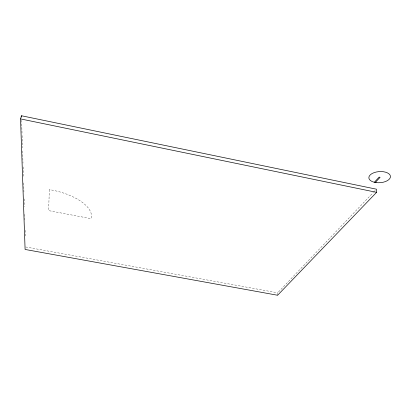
<?xml version="1.0" encoding="UTF-8"?>
<svg xmlns="http://www.w3.org/2000/svg" width="411" height="411" viewBox="0 0 411 411"><rect width="100%" height="100%" fill="white"/><g stroke="black" fill="none" stroke-linecap="round" stroke-linejoin="round"><path stroke-width="0.31" stroke-dasharray="2.06 1.54" d="M277.6 295.247L277.687 292.807L373.342 192.44M373.784 191.978L375.556 190.118M25.713 246.98L277.687 292.807M21.598 120.233L22.014 133.036M22.096 135.594L22.492 147.76M22.595 150.96L22.99 163.121M23.114 166.964L23.448 177.203M23.638 182.967L23.925 191.927M24.157 198.97L24.403 206.651M24.655 214.331L24.881 221.375M25.174 230.335L25.364 236.099M49.392 189.651L48.575 210.607L91.006 218.652A40.895 18.356 12.8 0 0 49.392 189.651"/><path stroke-width="0.62" d="M20.55 118.918L21.454 115.753L376.44 189.188L376.589 192.343L277.6 295.247L25.097 249.451L20.55 118.918L376.589 192.343M374.349 182.258L379.122 177.12L380.088 177.321L375.3 182.458M21.454 115.753L21.495 117.032M376.091 182.587L373.604 182.073A10.825 5.569 -3.9 0 1 374.102 172.641A10.825 5.569 -3.9 0 1 390.404 176.031A10.825 5.569 -3.9 0 1 376.091 182.587"/></g></svg>
